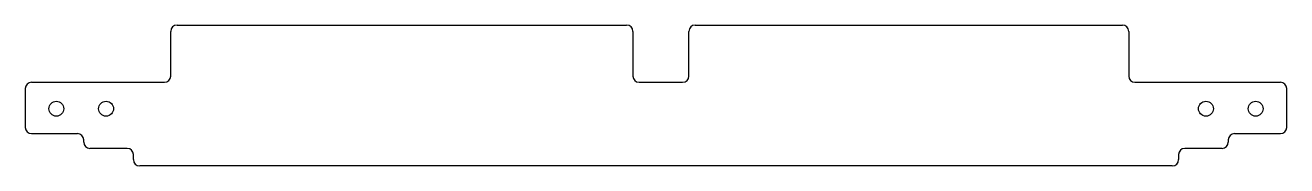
# Model space of a CAD drawing. Header units: millimetres. Extents: x -507 to 507, y -41 to 72.
import ezdxf

# ---------------------------------------------------------------- set-up
doc = ezdxf.new("R2010")
doc.units = ezdxf.units.MM

msp = doc.modelspace()

# ---------------------------------------------------------------- linework, layer by layer
at = {"color": 7, "linetype": 'Continuous', "lineweight": 25}
for p, q in [((-385, 72.15), (-23.6, 72.15)), ((31.4, 72.15), (375, 72.15)), ((-390, 31.15), (-390, 67.15)), ((-18.6, 67.15), (-18.6, 31.15)), ((26.4, 31.15), (26.4, 67.15)), ((380, 67.15), (380, 31.15)), ((-507, 21.15), (-507, -10.15)), ((-502, 26.15), (-395, 26.15)), ((-13.6, 26.15), (21.4, 26.15)), ((385, 26.15), (502, 26.15)), ((507, -10.15), (507, 21.15)), ((-502, -15.15), (-465, -15.15)), ((-460, -22.15), (-460, -20.15)), ((460, -20.15), (460, -22.15)), ((465, -15.15), (502, -15.15)), ((-425, -27.15), (-455, -27.15)), ((455, -27.15), (425, -27.15)), ((-420, -36.15), (-420, -32.15)), ((420, -32.15), (420, -36.15)), ((415, -41.15), (-415, -41.15))]:
    msp.add_line(p, q, dxfattribs=at)
for centre in [(-482, 4.85), (-442, 4.85), (442, 4.85), (482, 4.85)]:
    msp.add_circle(centre, 6, dxfattribs=at)
for centre, start, end in [((-385, 67.15), 90, 180), ((-23.6, 67.15), 0, 90), ((31.4, 67.15), 90, 180), ((375, 67.15), 0, 90), ((-395, 31.15), 270, 0), ((-13.6, 31.15), 180, 270), ((21.4, 31.15), 270, 0), ((385, 31.15), 180, 270), ((-502, 21.15), 90, 180), ((502, 21.15), 0, 90), ((-502, -10.15), 180, 270), ((-465, -20.15), 0, 90), ((465, -20.15), 90, 180), ((502, -10.15), 270, 0), ((-455, -22.15), 180, 270), ((-425, -32.15), 0, 90), ((425, -32.15), 90, 180), ((455, -22.15), 270, 0), ((-415, -36.15), 180, 270), ((415, -36.15), 270, 0)]:
    msp.add_arc(centre, 5, start, end, dxfattribs=at)

doc.saveas('drawing.dxf')
